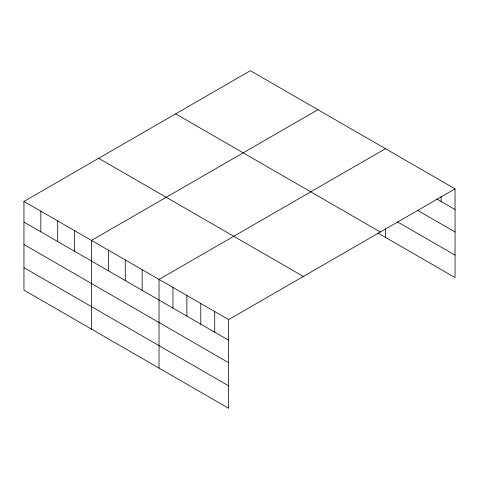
<?xml version="1.0" encoding="UTF-8"?>
<svg xmlns="http://www.w3.org/2000/svg" width="479" height="479" viewBox="0 0 479 479"><rect width="100%" height="100%" fill="white"/><g stroke="black" fill="none" stroke-linecap="round" stroke-linejoin="round"><path stroke-width="0.72" d="M455.05 188.876L228.633 319.595L228.633 408.294L23.95 290.124L23.95 201.425L250.367 70.706L455.05 188.876L455.05 277.575L377.955 233.063M317.912 109.703L91.495 240.422L91.495 329.121M385.457 148.7L159.04 279.419L159.04 368.117M436.704 198.923L455.05 209.515M417.724 210.425L455.05 231.974M397.48 221.873L455.05 255.115M175.649 113.84L380.332 232.016M98.668 158.286L303.351 276.461M23.95 201.425L228.633 319.595M23.95 222.064L228.633 340.234M23.95 244.524L228.633 362.693M23.95 267.665L228.633 385.834M441.129 196.318L441.129 201.479M385.457 228.974L385.457 237.398M214.712 311.56L214.712 332.198M200.797 303.524L200.797 324.163M186.876 295.489L186.876 316.128M172.961 287.454L172.961 308.093M142.155 269.671L142.155 290.304M125.264 259.923L125.264 280.556M108.38 250.17L108.38 270.809M74.61 230.674L74.61 251.307M57.72 220.927L57.72 241.56M40.835 211.173L40.835 231.812"/></g></svg>
